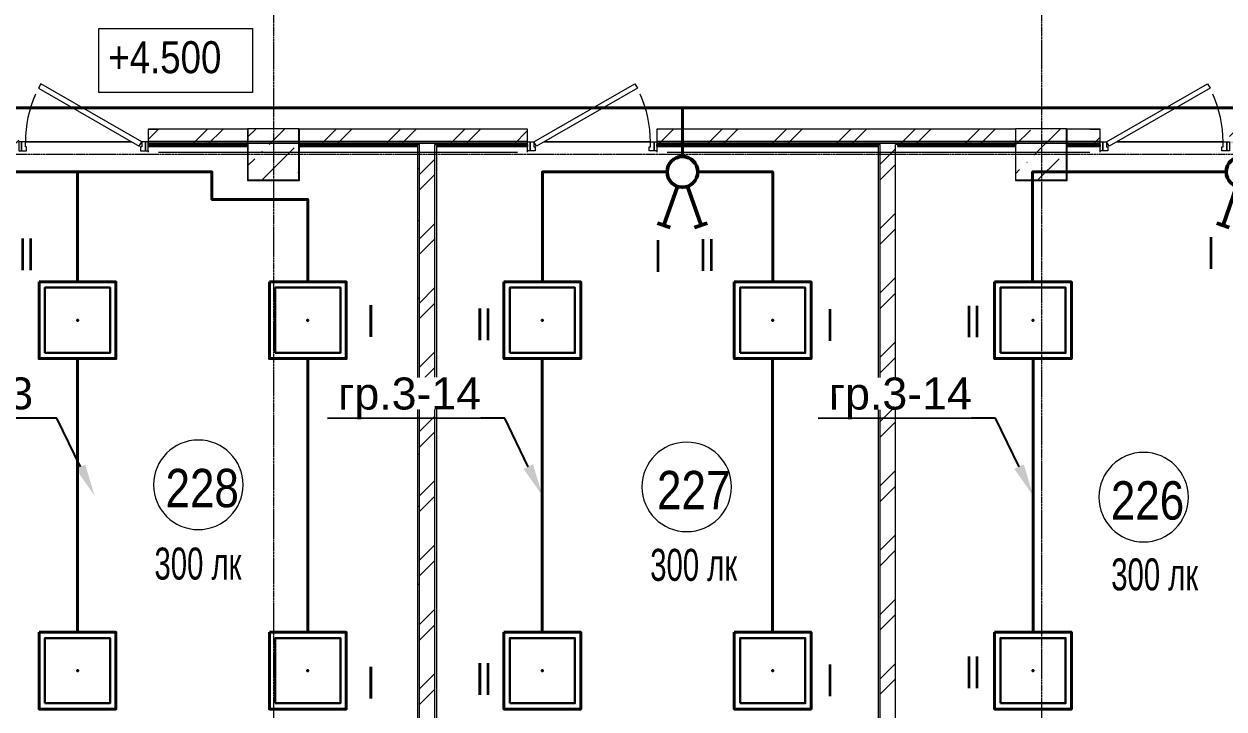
# Model space of a CAD drawing. Header units: metres. Extents: x 19799 to 227756, y -64119 to 286334.
# Drawn here: x 58112 to 67490, y -54620 to -49264 of the extents above; entities that cross this region are included whole.
import ezdxf
from ezdxf import colors
from ezdxf.entities.mleader import LeaderData, LeaderLine
from ezdxf.math import Vec2, Vec3

# ---------------------------------------------------------------- set-up
doc = ezdxf.new("R2010")
doc.units = ezdxf.units.M
doc.linetypes.add('ADSK_Линия сетки', pattern=[21, 12, -3, 3, -3])
for name, color, linetype, lineweight in [('A-AREA-IDEN', 7, 'Continuous', 9), ('A-DOOR', 7, 'Continuous', 5), ('A-DOOR-FRAM', 7, 'Continuous', 13), ('A-FLOR', 7, 'Continuous', 5), ('A-WALL', 7, 'Continuous', 5), ('A-WALL-PATT', 7, 'Continuous', 18), ('G-ANNO-DIMS', 7, 'Continuous', 9), ('nadpisi', 84, 'Continuous', 13), ('S-COLS', 7, 'Continuous', 5), ('S-GRID', 7, 'Continuous', 9), ('раб осв', 7, 'Continuous', 40), ('ЭЛ', 250, 'Continuous', 50), ('ЭЛ.освещ.', 150, 'Continuous', 50), ('ЭЛ.сети', 5, 'Continuous', 100)]:
    doc.layers.add(name, color=color, linetype=linetype, lineweight=lineweight)
doc.styles.add('Arial', font='ARIALN.TTF', dxfattribs={"width": 0.8, "height": 2.5})
doc.styles.add('GOST Common_I_1', font='ARIALN.TTF', dxfattribs={"height": 300})
doc.styles.add('GOST Common_I_2', font='ARIALN.TTF', dxfattribs={"height": 250})
doc.styles.add('ISOPEUR', font='ARIALN.TTF')
pattern_1 = [(45, (0, 0), (84.19025, 308.69666), [396.875, -79.375, 3.353, -76.022])]
pattern_2 = [(45, (0, 0), (-251.4472, 251.4472), []), (45, (0, 381), (-251.4472, 251.4472), [])]
pattern_3 = [(0, (0, 0), (812.8, 203.2), [33.528, -576.072, 33.528, -576.072, -3251.2]), (0, (0, 0), (812.8, 203.2), [-1219.2, 33.528, -1185.672, 33.528, -576.072, -1422.4]), (0, (0, 0), (812.8, 203.2), [-3048, 33.528, -372.872, 33.528, -982.472]), (120, (304.8, 101.6), (-582.37636, 602.30545), [33.528, -576.072, 33.528, -576.072, -3251.2]), (120, (304.8, 101.6), (-582.37636, 602.30545), [-1219.2, 33.528, -1185.672, 33.528, -576.072, -1422.4]), (120, (304.8, 101.6), (-582.37636, 602.30545), [-3048, 33.528, -372.872, 33.528, -982.472]), (240, (406.4, 508), (-230.42364, -805.50545), [33.528, -576.072, 33.528, -576.072, -3251.2]), (240, (406.4, 508), (-230.42364, -805.50545), [-1219.2, 33.528, -1185.672, 33.528, -576.072, -1422.4]), (240, (406.4, 508), (-230.42364, -805.50545), [-3048, 33.528, -372.872, 33.528, -982.472])]
pattern_4 = [(0, (7e-11, -700), (812.8, 203.2), [33.528, -576.072, 33.528, -576.072, -3251.2]), (0, (7e-11, -700), (812.8, 203.2), [-1219.2, 33.528, -1185.672, 33.528, -576.072, -1422.4]), (0, (7e-11, -700), (812.8, 203.2), [-3048, 33.528, -372.872, 33.528, -982.472]), (120, (304.8, -598.4), (-582.37636, 602.30545), [33.528, -576.072, 33.528, -576.072, -3251.2]), (120, (304.8, -598.4), (-582.37636, 602.30545), [-1219.2, 33.528, -1185.672, 33.528, -576.072, -1422.4]), (120, (304.8, -598.4), (-582.37636, 602.30545), [-3048, 33.528, -372.872, 33.528, -982.472]), (240, (406.4, -192), (-230.42364, -805.50545), [33.528, -576.072, 33.528, -576.072, -3251.2]), (240, (406.4, -192), (-230.42364, -805.50545), [-1219.2, 33.528, -1185.672, 33.528, -576.072, -1422.4]), (240, (406.4, -192), (-230.42364, -805.50545), [-3048, 33.528, -372.872, 33.528, -982.472])]

# ---------------------------------------------------------------- blocks, each defined once
blk = doc.blocks.new('КДП АПК - КР_rvt-1-2 этаж')
at = {"layer": 'S-COLS', "lineweight": 5}
h = blk.add_hatch(dxfattribs=at)
h.set_pattern_fill('FP_137', color=256, style=0, pattern_type=2)
h.set_pattern_definition(pattern_1)
h.paths.add_polyline_path([(59862.7, -49845.6), (60262.7, -49845.6), (60262.7, -49445.6), (59862.7, -49445.6), (59862.7, -49686.5)], flags=0)
h = blk.add_hatch(dxfattribs=at)
h.set_pattern_fill('FP_137', color=256, style=0, pattern_type=2)
h.set_pattern_definition(pattern_1)
h.paths.add_polyline_path([(65862.7, -49845.6), (66262.7, -49845.6), (66262.7, -49445.6), (65862.7, -49445.6)], flags=0)
for p, q in [((60262.7, -49445.6), (59862.7, -49445.6)), ((59862.7, -49445.6), (59862.7, -49845.6)), ((60262.7, -49845.6), (60262.7, -49445.6)), ((66262.7, -49445.6), (65862.7, -49445.6)), ((65862.7, -49445.6), (65862.7, -49845.6)), ((66262.7, -49845.6), (66262.7, -49445.6)), ((59862.7, -49845.6), (60262.7, -49845.6)), ((65862.7, -49845.6), (66262.7, -49845.6))]:
    blk.add_line(p, q, dxfattribs=at)
blk = doc.blocks.new('AC_Дверь_Однопольная_ДеревяннаяВнутренняя_ГОСТ6629-88 - ДГ 21-10-2287262-2 этаж')
at = {"layer": 'A-DOOR', "lineweight": 13}
for p, q in [((-455, 40), (333.1, 495)), ((333.1, 495), (353.1, 460.4)), ((353.1, 460.4), (-435, 5.4)), ((-435, 5.4), (-455, 40))]:
    blk.add_line(p, q, dxfattribs=at)
at = {"layer": 'A-DOOR', "lineweight": 18}
for p, q in [((-505, 40), (-485, 40)), ((-505, -30), (-505, 40)), ((-485, 40), (-485, -30)), ((485, 40), (505, 40)), ((485, -30), (485, 40)), ((505, 40), (505, -30)), ((-485, -30), (-505, -30)), ((505, -30), (485, -30))]:
    blk.add_line(p, q, dxfattribs=at)
at = {"layer": 'A-DOOR'}
blk.add_arc((-455, 40), 910, 0, 24.26352, dxfattribs=at)
at = {"layer": 'A-DOOR-FRAM'}
for p, q in [((-485, 40), (-455, 40)), ((-485, -30), (-485, 40)), ((-455, 40), (-455, 0)), ((-455, 0), (-445, 0)), ((-445, 0), (-445, -30)), ((445, 0), (455, 0)), ((445, -30), (445, 0)), ((455, 40), (485, 40)), ((455, 0), (455, 40)), ((485, 40), (485, -30)), ((-445, -30), (-485, -30)), ((485, -30), (445, -30))]:
    blk.add_line(p, q, dxfattribs=at)
blk = doc.blocks.new('AC_Дверь_Однопольная_ДеревяннаяВнутренняя_ГОСТ6629-88 - ДГ 21-10Л-2270753-2 этаж')
at = {"layer": 'A-DOOR', "lineweight": 13}
for p, q in [((-333.1, 495), (-353.1, 460.4)), ((455, 40), (-333.1, 495)), ((-353.1, 460.4), (435, 5.4)), ((435, 5.4), (455, 40))]:
    blk.add_line(p, q, dxfattribs=at)
at = {"layer": 'A-DOOR', "lineweight": 18}
for p, q in [((-485, 40), (-505, 40)), ((-505, 40), (-505, -30)), ((-485, -30), (-485, 40)), ((505, 40), (485, 40)), ((485, 40), (485, -30)), ((505, -30), (505, 40)), ((-505, -30), (-485, -30)), ((485, -30), (505, -30))]:
    blk.add_line(p, q, dxfattribs=at)
at = {"layer": 'A-DOOR'}
blk.add_arc((455, 40), 910, 155.73648, 180, dxfattribs=at)
at = {"layer": 'A-DOOR-FRAM'}
for p, q in [((-455, 40), (-485, 40)), ((-485, 40), (-485, -30)), ((-455, 0), (-455, 40)), ((-445, 0), (-455, 0)), ((-445, -30), (-445, 0)), ((455, 0), (445, 0)), ((445, 0), (445, -30)), ((485, 40), (455, 40)), ((455, 40), (455, 0)), ((485, -30), (485, 40)), ((-485, -30), (-445, -30)), ((445, -30), (485, -30))]:
    blk.add_line(p, q, dxfattribs=at)
blk = doc.blocks.new('Высотные отметки - 12х5-1799930-2 этаж')
at = {"layer": 'G-ANNO-DIMS'}
for p, q in [((-6, 0), (-6, 5)), ((-6, 5), (6, 5)), ((6, 5), (6, 0)), ((6, 0), (-6, 0))]:
    blk.add_line(p, q, dxfattribs=at)
blk = doc.blocks.new('выкл. 2 клав. скрыт.')
at = {"layer": 'ЭЛ.освещ.', "color": 0, "ltscale": 100}
for p, q in [((2902360.5, 2044098.7), (2902326.5, 2044196.6)), ((2902039.4, 2044041.8), (2902343.5, 2044147.6)), ((2902039.4, 2043963), (2902343.5, 2043857.2)), ((2902360.9, 2043907.2), (2902327.2, 2043809.2))]:
    blk.add_line(p, q, dxfattribs=at)
blk.add_circle((2901926.1, 2044002.4), 120, dxfattribs=at)
blk = doc.blocks.new('ARS.R UNI LED')
at = {"color": 5, "lineweight": 30, "ltscale": 100}
blk.add_lwpolyline([(2913222.7, 2072748.5), (2913732.7, 2072748.5), (2913732.7, 2073258.5), (2913222.7, 2073258.5)], close=True, dxfattribs=at)
at = {"color": 0, "lineweight": 40, "ltscale": 100}
blk.add_point((2913477.7, 2073003.5), dxfattribs=at)
at = {"layer": 'ЭЛ', "color": 5, "lineweight": 40, "ltscale": 10}
blk.add_lwpolyline([(2913177.7, 2073303.5), (2913777.7, 2073303.5), (2913777.7, 2072703.5), (2913177.7, 2072703.5)], close=True, dxfattribs=at)
blk = doc.blocks.new('ПСС_Марка_помещения - Имя_2_5мм-224473-2 этаж')
at = {"layer": 'A-AREA-IDEN'}
for start, end in [(360, 180), (180, 360)]:
    blk.add_arc((-0.074, 0.039), 3.5, start, end, dxfattribs=at)

msp = doc.modelspace()

# ---------------------------------------------------------------- hatches: boundary and pattern name
at = {"layer": 'A-WALL-PATT', "lineweight": 5}
h = msp.add_hatch(dxfattribs=at)
h.set_pattern_fill('FP_1', color=256, style=0, pattern_type=2)
h.set_pattern_definition(pattern_2)
h.paths.add_polyline_path([(59839.3514, -50205.6443), (59862.6532, -50205.6443), (59862.6532, -50085.6443), (59082.6532, -50085.6443), (59082.6532, -50205.6443)], flags=0)
h.paths.add_polyline_path([(54262.6532, -50205.6443), (54522.6532, -50205.6443), (54522.6532, -50085.6443), (54262.6532, -50085.6443)], flags=0)
h.paths.add_polyline_path([(57654.6532, -50205.6443), (58072.6532, -50205.6443), (58072.6532, -50085.6443), (55532.6532, -50085.6443), (55532.6532, -50205.6443), (57642.6532, -50205.6443)], flags=0)
h = msp.add_hatch(dxfattribs=at)
h.set_pattern_fill('FP_1', color=256, style=0, pattern_type=2)
h.set_pattern_definition(pattern_2)
h.paths.add_polyline_path([(61337.6532, -50205.6443), (62047.6532, -50205.6443), (62047.6532, -50085.6443), (60262.6532, -50085.6443), (60262.6532, -50205.6443), (61334.6532, -50205.6443)], flags=0)
h.paths.add_polyline_path([(65862.6532, -50205.6443), (65862.6532, -50085.6443), (63057.6532, -50085.6443), (63057.6532, -50205.6443), (64987.8839, -50205.6443)], flags=0)
h = msp.add_hatch(dxfattribs=at)
h.set_pattern_fill('FP_1', color=256, style=0, pattern_type=2)
h.set_pattern_definition(pattern_2)
h.paths.add_polyline_path([(71212.6532, -50205.6443), (71862.6532, -50205.6443), (71862.6532, -50085.6443), (71212.6532, -50085.6443)], flags=0)
h.paths.add_polyline_path([(66262.6532, -50205.6443), (66522.6532, -50205.6443), (66522.6532, -50085.6443), (66262.6532, -50085.6443)], flags=0)
h.paths.add_polyline_path([(70202.6532, -50205.6443), (70202.6532, -50085.6443), (67532.6532, -50085.6443), (67532.6532, -50205.6443), (70136.4163, -50205.6443)], flags=0)
h = msp.add_hatch(dxfattribs=at)
h.set_pattern_fill('FP_40', color=256, style=0, pattern_type=2)
h.set_pattern_definition(pattern_4)
h.paths.add_polyline_path([(35862.6532, -50185.6443), (38522.6532, -50185.6443), (38522.6532, -50182.6443), (35862.6532, -50182.6443)], flags=0)
h.paths.add_polyline_path([(44462.2868, -50185.6443), (45652.6532, -50185.6443), (45652.6532, -50182.6443), (44462.2868, -50182.6443)], flags=0)
h.paths.add_polyline_path([(43364.0475, -50185.6443), (43452.2868, -50185.6443), (43452.2868, -50182.6443), (39532.6532, -50182.6443), (39532.6532, -50185.6443), (41304.6345, -50185.6443)], flags=0)
h.paths.add_polyline_path([(46662.6532, -50185.6443), (51182.6532, -50185.6443), (51182.6532, -50182.6443), (46662.6532, -50182.6443)], flags=0)
h.paths.add_polyline_path([(55532.6532, -50185.6443), (58072.6532, -50185.6443), (58072.6532, -50182.6443), (55532.6532, -50182.6443)], flags=0)
h.paths.add_polyline_path([(52192.6532, -50185.6443), (54522.6532, -50185.6443), (54522.6532, -50182.6443), (52192.6532, -50182.6443)], flags=0)
h.paths.add_polyline_path([(59082.6532, -50185.6443), (62047.6532, -50185.6443), (62047.6532, -50182.6443), (59082.6532, -50182.6443)], flags=0)
h.paths.add_polyline_path([(64987.8839, -50185.6443), (66522.6532, -50185.6443), (66522.6532, -50182.6443), (63057.6532, -50182.6443), (63057.6532, -50185.6443), (63958.1774, -50185.6443)], flags=0)
h.paths.add_polyline_path([(70136.4163, -50185.6443), (70202.6532, -50185.6443), (70202.6532, -50182.6443), (67532.6532, -50182.6443), (67532.6532, -50185.6443), (68077.0034, -50185.6443)], flags=0)
h.paths.add_polyline_path([(71212.6532, -50185.6443), (74557.6532, -50185.6443), (74557.6532, -50182.6443), (71212.6532, -50182.6443)], flags=0)
h.paths.add_polyline_path([(75567.6532, -50185.6443), (78260.6663, -50185.6443), (78260.6663, -50182.6443), (75567.6532, -50182.6443)], flags=0)
h = msp.add_hatch(dxfattribs=at)
h.set_pattern_fill('FP_40', color=256, style=0, pattern_type=2)
h.set_pattern_definition(pattern_4)
h.paths.add_polyline_path([(35875.1532, -50198.1443), (38522.6532, -50198.1443), (38522.6532, -50185.6443), (35875.1532, -50185.6443)], flags=0)
h.paths.add_polyline_path([(39532.6532, -50198.1443), (43452.2868, -50198.1443), (43452.2868, -50185.6443), (39532.6532, -50185.6443)], flags=0)
h.paths.add_polyline_path([(44462.2868, -50198.1443), (45652.6532, -50198.1443), (45652.6532, -50185.6443), (44462.2868, -50185.6443)], flags=0)
h.paths.add_polyline_path([(47482.8735, -50198.1443), (51182.6532, -50198.1443), (51182.6532, -50185.6443), (46662.6532, -50185.6443), (46662.6532, -50198.1443)], flags=0)
h.paths.add_polyline_path([(52192.6532, -50198.1443), (54522.6532, -50198.1443), (54522.6532, -50185.6443), (52192.6532, -50185.6443)], flags=0)
h.paths.add_polyline_path([(55532.6532, -50198.1443), (58072.6532, -50198.1443), (58072.6532, -50185.6443), (55532.6532, -50185.6443)], flags=0)
h.paths.add_polyline_path([(59082.6532, -50198.1443), (62047.6532, -50198.1443), (62047.6532, -50185.6443), (59082.6532, -50185.6443)], flags=0)
h.paths.add_polyline_path([(63057.6532, -50198.1443), (66522.6532, -50198.1443), (66522.6532, -50185.6443), (63057.6532, -50185.6443)], flags=0)
h.paths.add_polyline_path([(67532.6532, -50198.1443), (70202.6532, -50198.1443), (70202.6532, -50185.6443), (67532.6532, -50185.6443)], flags=0)
h.paths.add_polyline_path([(75567.6532, -50198.1443), (78262.6532, -50198.1443), (78262.6532, -50185.6443), (75567.6532, -50185.6443)], flags=0)
h.paths.add_polyline_path([(74557.6532, -50198.1443), (74557.6532, -50185.6443), (71212.6532, -50185.6443), (71212.6532, -50198.1443), (74255.2423, -50198.1443)], flags=0)
h = msp.add_hatch(dxfattribs=at)
h.set_pattern_fill('FP_40', color=256, style=0, pattern_type=2)
h.set_pattern_definition(pattern_3)
h.paths.add_polyline_path([(60262.6532, -50217.6443), (61202.6532, -50217.6443), (61202.6532, -50205.6443), (60262.6532, -50205.6443)], flags=0)
h = msp.add_hatch(dxfattribs=at)
h.set_pattern_fill('FP_40', color=256, style=0, pattern_type=2)
h.set_pattern_definition(pattern_3)
h.paths.add_polyline_path([(61190.6532, -50220.6443), (61190.6532, -50217.6443), (60265.6532, -50217.6443), (60265.6532, -50220.6443), (61187.6532, -50220.6443)], flags=0)
h = msp.add_hatch(dxfattribs=at)
h.set_pattern_fill('FP_40', color=256, style=0, pattern_type=2)
h.set_pattern_definition(pattern_3)
h.paths.add_polyline_path([(61190.6532, -58585.4621), (61190.6532, -50220.6443), (61187.6532, -50220.6443), (61187.6532, -58585.4621)], flags=0)
h = msp.add_hatch(dxfattribs=at)
h.set_pattern_fill('FP_40', color=256, style=0, pattern_type=2)
h.set_pattern_definition(pattern_3)
h.paths.add_polyline_path([(61190.6532, -58585.4621), (61202.6532, -58585.4621), (61202.6532, -50217.6443), (61190.6532, -50217.6443), (61190.6532, -57275.8297)], flags=0)
h = msp.add_hatch(dxfattribs=at)
h.set_pattern_fill('FP_1', color=256, style=0, pattern_type=2)
h.set_pattern_definition(pattern_2)
h.paths.add_polyline_path([(61202.6532, -58585.4621), (61322.6532, -58585.4621), (61322.6532, -50205.6443), (61202.6532, -50205.6443), (61202.6532, -57275.8297)], flags=0)
h = msp.add_hatch(dxfattribs=at)
h.set_pattern_fill('FP_40', color=256, style=0, pattern_type=2)
h.set_pattern_definition(pattern_3)
h.paths.add_polyline_path([(61334.6532, -58585.4621), (61334.6532, -50205.6443), (61322.6532, -50205.6443), (61322.6532, -58585.4621)], flags=0)
h = msp.add_hatch(dxfattribs=at)
h.set_pattern_fill('FP_40', color=256, style=0, pattern_type=2)
h.set_pattern_definition(pattern_3)
h.paths.add_polyline_path([(61337.6532, -58585.4621), (61337.6532, -50217.6443), (61334.6532, -50217.6443), (61334.6532, -58585.4621)], flags=0)
h = msp.add_hatch(dxfattribs=at)
h.set_pattern_fill('FP_40', color=256, style=0, pattern_type=2)
h.set_pattern_definition(pattern_3)
h.paths.add_polyline_path([(64790.6532, -58585.4621), (64790.6532, -50220.6443), (64787.6532, -50220.6443), (64787.6532, -58585.4621)], flags=0)
h = msp.add_hatch(dxfattribs=at)
h.set_pattern_fill('FP_40', color=256, style=0, pattern_type=2)
h.set_pattern_definition(pattern_3)
h.paths.add_polyline_path([(64802.6532, -58585.4621), (64802.6532, -50217.6443), (64790.6532, -50217.6443), (64790.6532, -58585.4621)], flags=0)
h = msp.add_hatch(dxfattribs=at)
h.set_pattern_fill('FP_1', color=256, style=0, pattern_type=2)
h.set_pattern_definition(pattern_2)
h.paths.add_polyline_path([(64802.6532, -58585.4621), (64922.6532, -58585.4621), (64922.6532, -50205.6443), (64802.6532, -50205.6443), (64802.6532, -57275.8297)], flags=0)
h = msp.add_hatch(dxfattribs=at)
h.set_pattern_fill('FP_40', color=256, style=0, pattern_type=2)
h.set_pattern_definition(pattern_3)
h.paths.add_polyline_path([(66525.6532, -50217.6443), (66525.6532, -50205.6443), (66262.6532, -50205.6443), (66262.6532, -50217.6443), (66265.6532, -50217.6443)], flags=0)
h.paths.add_polyline_path([(68872.6532, -50217.6443), (68872.6532, -50205.6443), (67529.6532, -50205.6443), (67529.6532, -50217.6443), (68860.6532, -50217.6443)], flags=0)
h = msp.add_hatch(dxfattribs=at)
h.set_pattern_fill('FP_40', color=256, style=0, pattern_type=2)
h.set_pattern_definition(pattern_3)
h.paths.add_polyline_path([(66262.6532, -50485.6443), (66265.6532, -50485.6443), (66265.6532, -50217.6443), (66262.6532, -50217.6443), (66262.6532, -50376.436)], flags=0)
h = msp.add_hatch(dxfattribs=at)
h.set_pattern_fill('FP_40', color=256, style=0, pattern_type=2)
h.set_pattern_definition(pattern_3)
h.paths.add_polyline_path([(68860.6532, -50220.6443), (68860.6532, -50217.6443), (67529.6532, -50217.6443), (67529.6532, -50220.6443), (68857.6532, -50220.6443)], flags=0)
h.paths.add_polyline_path([(66525.6532, -50220.6443), (66525.6532, -50217.6443), (66265.6532, -50217.6443), (66265.6532, -50220.6443)], flags=0)

# ---------------------------------------------------------------- linework, layer by layer
at = {"layer": 'A-FLOR', "lineweight": 18}
for p, q in [((58952.6532, -50185.6443), (58122.6532, -50185.6443)), ((58122.6532, -50185.6443), (58952.6532, -50185.6443)), ((63007.6532, -50185.6443), (62177.6532, -50185.6443)), ((62177.6532, -50185.6443), (63007.6532, -50185.6443)), ((67482.6532, -50185.6443), (66652.6532, -50185.6443)), ((66652.6532, -50185.6443), (67482.6532, -50185.6443))]:
    msp.add_line(p, q, dxfattribs=at)
at = {"layer": 'A-WALL', "lineweight": 18}
for p, q in [((59862.6532, -50085.6443), (59082.6532, -50085.6443)), ((59082.6532, -50085.6443), (59082.6532, -50205.6443)), ((59862.6532, -50205.6443), (59862.6532, -50085.6443)), ((62047.6532, -50085.6443), (60262.6532, -50085.6443)), ((60262.6532, -50085.6443), (60262.6532, -50485.6443)), ((62047.6532, -50205.6443), (62047.6532, -50085.6443)), ((65862.6532, -50085.6443), (63057.6532, -50085.6443)), ((63057.6532, -50085.6443), (63057.6532, -50205.6443)), ((65862.6532, -50485.6443), (65862.6532, -50085.6443)), ((66522.6532, -50085.6443), (66262.6532, -50085.6443)), ((66262.6532, -50085.6443), (66262.6532, -50205.6443)), ((66522.6532, -50205.6443), (66522.6532, -50085.6443)), ((59079.6532, -50205.6443), (59079.6532, -50220.6443)), ((59079.6532, -50220.6443), (59859.6532, -50220.6443)), ((62047.6532, -50182.6443), (59082.6532, -50182.6443)), ((59082.6532, -50182.6443), (59082.6532, -50185.6443)), ((59082.6532, -50255.6443), (59082.6532, -50265.6443)), ((59162.6532, -50265.6443), (61967.6532, -50265.6443)), ((59859.6532, -50220.6443), (59859.6532, -50488.6443)), ((59862.6532, -50485.6443), (59862.6532, -50205.6443)), ((60262.6532, -50205.6443), (60265.6532, -50205.6443)), ((60265.6532, -50488.6443), (60265.6532, -50220.6443)), ((60265.6532, -50220.6443), (61187.6532, -50220.6443)), ((61187.6532, -50220.6443), (61187.6532, -58585.4621)), ((61337.6532, -58585.4621), (61337.6532, -50220.6443)), ((61337.6532, -50220.6443), (62050.6532, -50220.6443)), ((62047.6532, -50185.6443), (62047.6532, -50182.6443)), ((62047.6532, -50265.6443), (62047.6532, -50255.6443)), ((62050.6532, -50220.6443), (62050.6532, -50205.6443)), ((63054.6532, -50205.6443), (63054.6532, -50220.6443)), ((63054.6532, -50220.6443), (64787.6532, -50220.6443)), ((66522.6532, -50182.6443), (63057.6532, -50182.6443)), ((63057.6532, -50182.6443), (63057.6532, -50185.6443)), ((63057.6532, -50255.6443), (63057.6532, -50265.6443)), ((63137.6532, -50265.6443), (66442.6532, -50265.6443)), ((64787.6532, -50220.6443), (64787.6532, -58585.4621)), ((64937.6532, -50220.6443), (65859.6532, -50220.6443)), ((65859.6532, -50220.6443), (65859.6532, -50488.6443)), ((66262.6532, -50205.6443), (66262.6532, -50485.6443)), ((66265.6532, -50488.6443), (66265.6532, -50220.6443)), ((66265.6532, -50220.6443), (66525.6532, -50220.6443)), ((66522.6532, -50185.6443), (66522.6532, -50182.6443)), ((66522.6532, -50265.6443), (66522.6532, -50255.6443)), ((66525.6532, -50220.6443), (66525.6532, -50205.6443)), ((59859.6532, -50488.6443), (60265.6532, -50488.6443)), ((60262.6532, -50485.6443), (59862.6532, -50485.6443)), ((65859.6532, -50488.6443), (66265.6532, -50488.6443)), ((66262.6532, -50485.6443), (65862.6532, -50485.6443))]:
    msp.add_line(p, q, dxfattribs=at)
at = {"layer": 'A-WALL'}
for p, q in [((59082.6532, -50085.6443), (59162.6532, -50085.6443)), ((66442.6532, -50085.6443), (66522.6532, -50085.6443)), ((59862.6532, -50217.6443), (59079.6532, -50217.6443)), ((62047.6532, -50185.6443), (59082.6532, -50185.6443)), ((62047.6532, -50198.1443), (59082.6532, -50198.1443)), ((59082.6532, -50205.6443), (59862.6532, -50205.6443)), ((59862.6532, -50205.6443), (59082.6532, -50205.6443)), ((61190.6532, -50217.6443), (60262.6532, -50217.6443)), ((60265.6532, -50205.6443), (61202.6532, -50205.6443)), ((61190.6532, -58585.4621), (61190.6532, -50217.6443)), ((61202.6532, -58585.4621), (61202.6532, -50205.6443)), ((61322.6532, -58585.4621), (61322.6532, -50205.6443)), ((61322.6532, -50205.6443), (62047.6532, -50205.6443)), ((61334.6532, -50217.6443), (61334.6532, -58585.4621)), ((62050.6532, -50217.6443), (61334.6532, -50217.6443)), ((64790.6532, -50217.6443), (63054.6532, -50217.6443)), ((66522.6532, -50185.6443), (63057.6532, -50185.6443)), ((66522.6532, -50198.1443), (63057.6532, -50198.1443)), ((63057.6532, -50205.6443), (64802.6532, -50205.6443)), ((64790.6532, -58585.4621), (64790.6532, -50217.6443)), ((64802.6532, -58585.4621), (64802.6532, -50205.6443)), ((64922.6532, -58585.4621), (64922.6532, -50205.6443)), ((65862.6532, -50205.6443), (64922.6532, -50205.6443)), ((65862.6532, -50217.6443), (64934.6532, -50217.6443)), ((66262.6532, -50205.6443), (66522.6532, -50205.6443)), ((66525.6532, -50217.6443), (66262.6532, -50217.6443)), ((66522.6532, -50205.6443), (66265.6532, -50205.6443))]:
    msp.add_line(p, q, dxfattribs=at)
at = {"layer": 'S-GRID', "linetype": 'ADSK_Линия сетки'}
for p, q in [((66062.6532, -38050.2658), (66062.6532, -63301.3643)), ((60062.6532, -39055.6323), (60062.6532, -63301.3643)), ((95007.6236, -50285.6443), (30504.6406, -50285.6443))]:
    msp.add_line(p, q, dxfattribs=at)
at = {"layer": 'раб осв', "color": 0, "lineweight": 40}
for points in [[(38312.6532, -49920.6443), (39217.6532, -49920.6443), (39217.6532, -50300.6443), (39217.6532, -49920.6443), (42957.6532, -49920.6443), (42957.6532, -50300.6443), (42957.6532, -49920.6443), (45547.6805, -49920.6443), (45553.4848, -50339.1038), (45547.6805, -49920.6443), (50572.6532, -49920.6443), (50572.6532, -50300.6443), (50572.6532, -49920.6443), (54365.1532, -49920.6443), (54365.1532, -50300.6443), (54365.1532, -49920.6443), (57882.6532, -49920.6443), (57882.6532, -50300.6443), (57882.6532, -49920.6443), (63257.6532, -49920.6443), (63257.6532, -50300.6443), (63257.6532, -49920.6443), (67627.6532, -49920.6443)], [(58002.6532, -50420.6443), (58530.1532, -50420.6443), (58530.1532, -51280.2318)], [(58530.1532, -50420.6443), (59580.1532, -50420.6443), (59580.1532, -50635.6443), (59580.1532, -50635.6443), (60330.1532, -50635.6443), (60330.1532, -50635.6443), (60330.1532, -51280.2318)], [(63137.6532, -50420.6443), (62163.2362, -50420.6443), (62163.2362, -51280.2318)], [(63377.6532, -50420.6443), (63964.0835, -50420.6443), (63964.0835, -50420.6443), (63964.0835, -50420.6443), (63964.0835, -50420.6443), (63964.0835, -50420.6443), (63964.0835, -51280.2318)], [(67507.6532, -50420.6443), (65994.4898, -50420.6443), (65994.4898, -51280.2318)], [(58530.1532, -51880.2318), (58530.1532, -54020.2318)], [(60330.1532, -51880.2318), (60330.1532, -54020.2318)], [(62162.6532, -51880.2318), (62162.6532, -54020.2318)], [(63962.6532, -51880.2318), (63962.6532, -54020.2318)], [(65997.6532, -51880.2318), (65997.6532, -54020.2318)]]:
    msp.add_lwpolyline(points, dxfattribs=at)

# ---------------------------------------------------------------- block references
at = {"lineweight": 5}
msp.add_blockref('КДП АПК - КР_rvt-1-2 этаж', (-3, -637), dxfattribs=at)
at = {"layer": 'A-AREA-IDEN', "color": 18, "true_color": 0x000000, "xscale": 99.99999999999993, "yscale": 99.99999999999993, "zscale": 99.99999999999993}
for p in [(59481.7198, -52871.0999), (63298.8226, -52887.2145), (66869.356, -52967.7879)]:
    msp.add_blockref('ПСС_Марка_помещения - Имя_2_5мм-224473-2 этаж', p, dxfattribs=at)
at = {"layer": 'A-DOOR'}
msp.add_blockref('AC_Дверь_Однопольная_ДеревяннаяВнутренняя_ГОСТ6629-88 - ДГ 21-10Л-2270753-2 этаж', (58577.6532, -50225.6443), dxfattribs=at)
at = {"layer": 'A-DOOR', "color": 8, "true_color": 0x7f7f7f}
for p in [(62552.6532, -50225.6443), (67027.6532, -50225.6443)]:
    msp.add_blockref('AC_Дверь_Однопольная_ДеревяннаяВнутренняя_ГОСТ6629-88 - ДГ 21-10-2287262-2 этаж', p, dxfattribs=at)
at = {"layer": 'G-ANNO-DIMS', "xscale": 99.99999999999993, "yscale": 99.99999999999993, "zscale": 99.99999999999993}
msp.add_blockref('Высотные отметки - 12х5-1799930-2 этаж', (59297.0257, -49799.8885), dxfattribs=at)
at = {"layer": 'раб осв', "color": 0, "lineweight": 40, "ltscale": 100, "xscale": -1, "rotation": 90}
for p in [(2107260.06, 2851505.4523), (2111630.06, 2851505.4523)]:
    msp.add_blockref('выкл. 2 клав. скрыт.', p, dxfattribs=at)
at = {"layer": 'раб осв', "color": 0, "lineweight": 40, "ltscale": 100}
for p in [(-2854947.5519, -2124583.7809), (-2853147.5519, -2124583.7809), (-2851315.0519, -2124583.7809), (-2849515.0519, -2124583.7809), (-2847480.0519, -2124583.7809), (-2854947.5519, -2127323.7809), (-2853147.5519, -2127323.7809), (-2851315.0519, -2127323.7809), (-2849515.0519, -2127323.7809), (-2847480.0519, -2127323.7809)]:
    msp.add_blockref('ARS.R UNI LED', p, dxfattribs=at)

# ---------------------------------------------------------------- texts
at = {"layer": 'A-AREA-IDEN', "color": 18, "true_color": 0x000000, "char_height": 300, "attachment_point": 1, "style": 'GOST Common_I_1'}
for s, insert, width in [('228', (59218.0355, -52742.64), 634.9365), ('227', (63059.1383, -52758.7546), 577.215), ('226', (66605.6717, -52839.328), 634.9365)]:
    msp.add_mtext(s, dxfattribs=dict(at, insert=insert, width=width))
at = {"layer": 'nadpisi', "color": 7, "char_height": 250, "attachment_point": 1, "style": 'Arial'}
for s, insert, width in [('II', (58069.372, -50941.2195), 130.841471), ('I', (63034.9069, -50953.8724), 130.841471), ('II', (63387.3072, -50945.5841), 130.841471), ('I', (67356.5307, -50928.9304), 130.841471), ('I', (60790.5354, -51461.3212), 130.841471), ('II', (65464.6692, -51465.2961), 130.841471), ('II', (61642.662, -51487.1448), 130.841471), ('I', (64379.4392, -51493.1746), 130.841471), ('300 лк', (59131.5797, -53358.0834), 1402.065175), ('300 лк', (63005.9185, -53367.9597), 1402.065175), ('300 лк', (66608.8718, -53442.7135), 1402.065175), ('I', (60790.5354, -54289.014), 130.841471), ('II', (61642.662, -54261.3888), 130.841471), ('I', (64379.4392, -54271.0005), 130.841471), ('II', (65464.6692, -54209.1754), 130.841471)]:
    msp.add_mtext(s, dxfattribs=dict(at, insert=insert, width=width))

# ---------------------------------------------------------------- next in the draw order: texts
at = {"layer": 'G-ANNO-DIMS', "lineweight": 18, "insert": (58770.4556, -49398.8663), "char_height": 250, "width": 956.412769, "attachment_point": 1, "line_spacing_factor": 1.022761, "style": 'GOST Common_I_2', "bg_fill": 3, "box_fill_scale": 1.25, "bg_fill_color": 256, "bg_fill_true_color": 13158600, "bg_fill_transparency": 0}
msp.add_mtext('+4.500', dxfattribs=at)

# ---------------------------------------------------------------- next in the draw order: leaders
at = {"layer": 'ЭЛ.сети', "color": 0, "lineweight": 5}
ml = msp.add_multileader_mtext('Standard', dxfattribs=at)
ml.set_content('{\\fArial|b0|i0|c204|p34;гр.3-13}', style='ISOPEUR')
ml.set_leader_properties()
ml.build(insert=Vec2(0, 0))
ml.multileader.update_dxf_attribs({"text_left_attachment_type": 6, "text_right_attachment_type": 6, "dogleg_length": 100, "arrow_head_size": 250})
ctx = ml.context
ctx.base_point, ctx.char_height, ctx.arrow_head_size, ctx.landing_gap_size, ctx.plane_origin, ctx.plane_x_axis, ctx.plane_y_axis = Vec3(57028.5719, -52348.7502), 250, 250, 37.4122, Vec3(-1969.2097, -9975.2658), Vec3(0.999998436, 0.001768603), Vec3(-0.001768603, 0.999998436)
ctx.left_attachment, ctx.right_attachment = 6, 6
notes = []
notes.append((ctx, [(1, (1, 1, 0), (58369.0702, -52346.3794), (-0.999998436, -0.001768603), 187.0608, [(0, [(58662.6532, -52950.2318)], 0, [])])]))
ctx.mtext.insert, ctx.mtext.text_direction, ctx.mtext.rotation, ctx.mtext.line_spacing_factor, ctx.mtext.flow_direction = Vec3(57065.4191, -52029.278), Vec3(0.999998436, 0.001768603), 0.001768604, 0.8, 5
ctx.mtext.has_bg_fill, ctx.mtext.bg_color, ctx.mtext.bg_scale_factor, ctx.mtext.bg_transparency, ctx.mtext.use_window_bg_color = 1, -1073741824, 1, 0, 1
ml = msp.add_multileader_mtext('Standard', dxfattribs=at)
ml.set_content('{\\fArial|b0|i0|c204|p34;гр.3-14}', style='ISOPEUR')
ml.set_leader_properties()
ml.build(insert=Vec2(0, 0))
ml.multileader.update_dxf_attribs({"text_left_attachment_type": 6, "text_right_attachment_type": 6, "dogleg_length": 100, "arrow_head_size": 250})
ctx = ml.context
ctx.base_point, ctx.char_height, ctx.arrow_head_size, ctx.landing_gap_size, ctx.plane_origin, ctx.plane_x_axis, ctx.plane_y_axis = Vec3(60529.5951, -52348.7484), 250, 250, 37.4122, Vec3(1530.7903, -9975.2658), Vec3(0.999998436, 0.001768603), Vec3(-0.001768603, 0.999998436)
ctx.left_attachment, ctx.right_attachment = 6, 6
notes.append((ctx, [(1, (1, 1, 0), (61869.0702, -52346.3794), (-0.999998436, -0.001768603), 187.0608, [(0, [(62162.6532, -52950.2318)], 0, [])])]))
ctx.mtext.insert, ctx.mtext.text_direction, ctx.mtext.rotation, ctx.mtext.line_spacing_factor, ctx.mtext.flow_direction = Vec3(60566.4423, -52029.2762), Vec3(0.999998436, 0.001768603), 0.001768604, 0.8, 5
ctx.mtext.has_bg_fill, ctx.mtext.bg_color, ctx.mtext.bg_scale_factor, ctx.mtext.bg_transparency, ctx.mtext.use_window_bg_color = 1, -1073741824, 1, 0, 1
ml = msp.add_multileader_mtext('Standard', dxfattribs=at)
ml.set_content('{\\fArial|b0|i0|c204|p34;гр.3-14}', style='ISOPEUR')
ml.set_leader_properties()
ml.build(insert=Vec2(0, 0))
ml.multileader.update_dxf_attribs({"text_left_attachment_type": 6, "text_right_attachment_type": 6, "dogleg_length": 100, "arrow_head_size": 250})
ctx = ml.context
ctx.base_point, ctx.char_height, ctx.arrow_head_size, ctx.landing_gap_size, ctx.plane_origin, ctx.plane_x_axis, ctx.plane_y_axis = Vec3(64364.5951, -52348.7484), 250, 250, 37.4122, Vec3(5365.7903, -9975.2658), Vec3(0.999998436, 0.001768603), Vec3(-0.001768603, 0.999998436)
ctx.left_attachment, ctx.right_attachment = 6, 6
notes.append((ctx, [(1, (1, 1, 0), (65704.0702, -52346.3794), (-0.999998436, -0.001768603), 187.0608, [(0, [(65997.6532, -52950.2318)], 0, [])])]))
ctx.mtext.insert, ctx.mtext.text_direction, ctx.mtext.rotation, ctx.mtext.line_spacing_factor, ctx.mtext.flow_direction = Vec3(64401.4423, -52029.2762), Vec3(0.999998436, 0.001768603), 0.001768604, 0.8, 5
ctx.mtext.has_bg_fill, ctx.mtext.bg_color, ctx.mtext.bg_scale_factor, ctx.mtext.bg_transparency, ctx.mtext.use_window_bg_color = 1, -1073741824, 1, 0, 1
for ctx, leaders in notes:
    for number, flags, end, landing, length, lines in leaders:
        leader = LeaderData()
        leader.index, (leader.has_last_leader_line, leader.has_dogleg_vector, leader.attachment_direction) = number, flags
        leader.last_leader_point, leader.dogleg_vector, leader.dogleg_length = Vec3(end), Vec3(landing), length
        for number, points, colour, breaks in lines:
            line = LeaderLine()
            line.index, line.vertices, line.color, line.breaks = number, Vec3.list(points), colors.encode_raw_color(colour), breaks
            leader.lines.append(line)
        ctx.leaders.append(leader)

doc.saveas('drawing.dxf')
